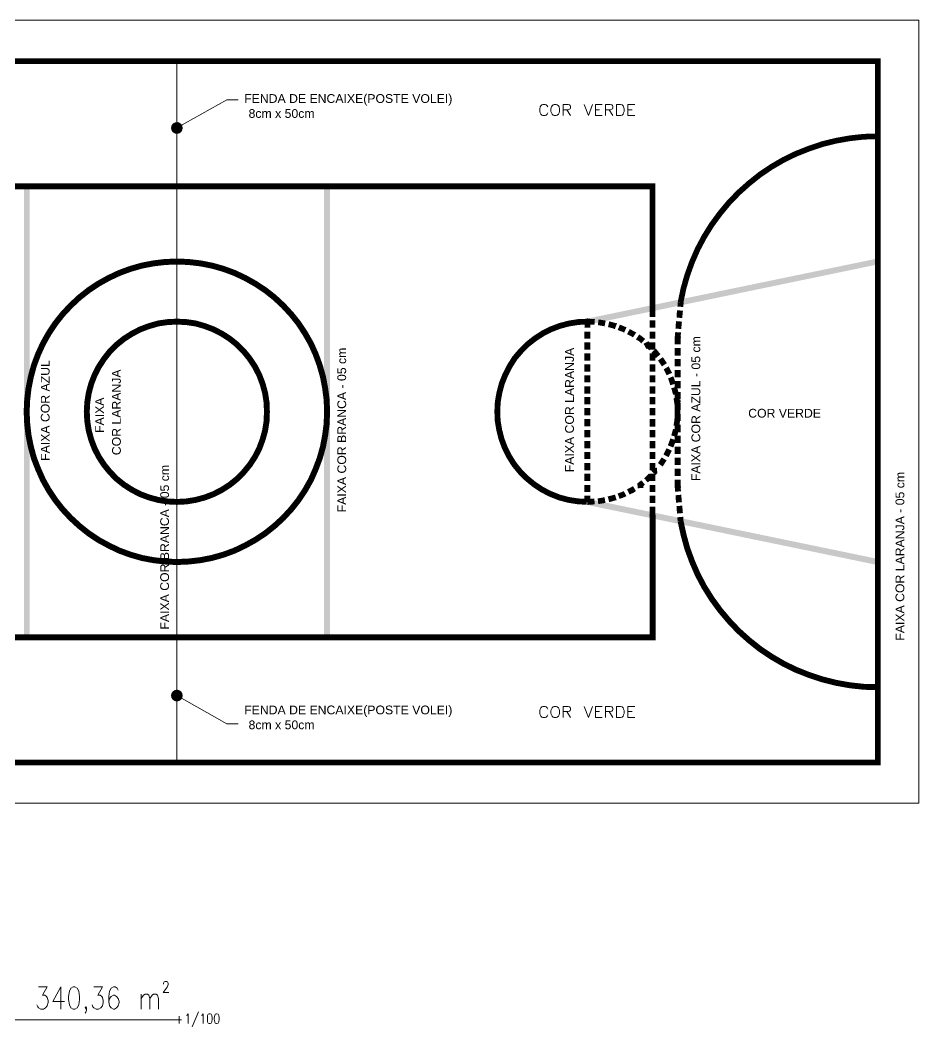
# Model space of a CAD drawing. Extents: x 3377 to 3790, y 1673 to 1846.
# Drawn here: x 3719.12 to 3734.5, y 1717.13 to 1734.36 of the extents above; entities that cross this region are included whole.
import ezdxf

# ---------------------------------------------------------------- set-up
doc = ezdxf.new("R2010")
doc.units = 0
doc.header["$LTSCALE"] = 2
for name, color, linetype in [('PDF12_0', 7, 'Continuous'), ('PDF12_A_Prancha', 7, 'Continuous'), ('PDF12_LINHA', 7, 'Continuous'), ('PDF12_Text', 7, 'Continuous'), ('PDF12_VOLEIBOL', 7, 'Continuous')]:
    doc.layers.add(name, color=color, linetype=linetype)
doc.styles.add('PDF Arial', font='arial.ttf')

msp = doc.modelspace()

# ---------------------------------------------------------------- linework, layer by layer
at = {"layer": 'PDF12_0', "color": 9, "lineweight": 0, "true_color": 0xc6c6c6}
msp.add_lwpolyline([(3709.1, 1720.96), (3734.501, 1720.96), (3734.501, 1734.364), (3709.1, 1734.364)], close=True, dxfattribs=at)
at = {"layer": 'PDF12_0', "lineweight": 0}
for points in [[(3728.147, 1732.878), (3728.138, 1732.895), (3728.121, 1732.912), (3728.104, 1732.92), (3728.066, 1732.92), (3728.049, 1732.912), (3728.028, 1732.895), (3728.02, 1732.878), (3728.011, 1732.848), (3728.011, 1732.802), (3728.02, 1732.776), (3728.028, 1732.755), (3728.049, 1732.738), (3728.066, 1732.73), (3728.104, 1732.73), (3728.121, 1732.738), (3728.138, 1732.755), (3728.147, 1732.776)], [(3728.413, 1732.73), (3728.413, 1732.92), (3728.498, 1732.92), (3728.523, 1732.912), (3728.532, 1732.903), (3728.54, 1732.887), (3728.54, 1732.865), (3728.532, 1732.848), (3728.523, 1732.84), (3728.498, 1732.831), (3728.413, 1732.831)], [(3728.477, 1732.831), (3728.54, 1732.73)], [(3728.769, 1732.92), (3728.845, 1732.73), (3728.917, 1732.92)], [(3729.082, 1732.73), (3728.964, 1732.73), (3728.964, 1732.92), (3729.082, 1732.92)], [(3728.964, 1732.831), (3729.036, 1732.831)], [(3729.137, 1732.73), (3729.137, 1732.92), (3729.218, 1732.92), (3729.247, 1732.912), (3729.256, 1732.903), (3729.264, 1732.887), (3729.264, 1732.865), (3729.256, 1732.848), (3729.247, 1732.84), (3729.218, 1732.831), (3729.137, 1732.831)], [(3729.201, 1732.831), (3729.264, 1732.73)], [(3729.637, 1732.73), (3729.518, 1732.73), (3729.518, 1732.92), (3729.637, 1732.92)], [(3729.518, 1732.831), (3729.594, 1732.831)], [(3728.828, 1729.254), (3728.828, 1729.152)], [(3729.323, 1729.174), (3729.29, 1729.081)], [(3730.424, 1728.937), (3730.323, 1728.945)], [(3730.344, 1728.149), (3730.246, 1728.119)], [(3730.246, 1727.197), (3730.344, 1727.167)], [(3729.29, 1726.24), (3729.319, 1726.147)], [(3730.323, 1726.367), (3730.424, 1726.375)], [(3730.424, 1726.371), (3730.323, 1726.371)], [(3728.875, 1726.117), (3728.777, 1726.117)], [(3728.147, 1722.569), (3728.138, 1722.59), (3728.121, 1722.607), (3728.104, 1722.616), (3728.066, 1722.616), (3728.049, 1722.607), (3728.028, 1722.59), (3728.02, 1722.569), (3728.011, 1722.544), (3728.011, 1722.497), (3728.02, 1722.472), (3728.028, 1722.451), (3728.049, 1722.434), (3728.066, 1722.425), (3728.104, 1722.425), (3728.121, 1722.434), (3728.138, 1722.451), (3728.147, 1722.472)], [(3728.413, 1722.425), (3728.413, 1722.616), (3728.498, 1722.616), (3728.523, 1722.607), (3728.532, 1722.599), (3728.54, 1722.582), (3728.54, 1722.561), (3728.532, 1722.544), (3728.523, 1722.535), (3728.498, 1722.527), (3728.413, 1722.527)], [(3728.769, 1722.616), (3728.845, 1722.425), (3728.917, 1722.616)], [(3729.082, 1722.425), (3728.964, 1722.425), (3728.964, 1722.616), (3729.082, 1722.616)], [(3729.137, 1722.425), (3729.137, 1722.616), (3729.218, 1722.616), (3729.247, 1722.607), (3729.256, 1722.599), (3729.264, 1722.582), (3729.264, 1722.561), (3729.256, 1722.544), (3729.247, 1722.535), (3729.218, 1722.527), (3729.137, 1722.527)], [(3729.637, 1722.425), (3729.518, 1722.425), (3729.518, 1722.616), (3729.637, 1722.616)], [(3728.477, 1722.527), (3728.54, 1722.425)], [(3728.964, 1722.527), (3729.036, 1722.527)], [(3729.201, 1722.527), (3729.264, 1722.425)], [(3729.518, 1722.527), (3729.594, 1722.527)]]:
    msp.add_lwpolyline(points, dxfattribs=at)
for points in [[(3728.257, 1732.92), (3728.24, 1732.912), (3728.223, 1732.895), (3728.214, 1732.878), (3728.202, 1732.848), (3728.202, 1732.802), (3728.214, 1732.776), (3728.223, 1732.755), (3728.24, 1732.738), (3728.257, 1732.73), (3728.295, 1732.73), (3728.312, 1732.738), (3728.333, 1732.755), (3728.341, 1732.776), (3728.35, 1732.802), (3728.35, 1732.848), (3728.341, 1732.878), (3728.333, 1732.895), (3728.312, 1732.912), (3728.295, 1732.92)], [(3729.328, 1732.73), (3729.328, 1732.92), (3729.391, 1732.92), (3729.421, 1732.912), (3729.438, 1732.895), (3729.446, 1732.878), (3729.455, 1732.848), (3729.455, 1732.802), (3729.446, 1732.776), (3729.438, 1732.755), (3729.421, 1732.738), (3729.391, 1732.73)], [(3728.257, 1722.616), (3728.24, 1722.607), (3728.223, 1722.59), (3728.214, 1722.569), (3728.202, 1722.544), (3728.202, 1722.497), (3728.214, 1722.472), (3728.223, 1722.451), (3728.24, 1722.434), (3728.257, 1722.425), (3728.295, 1722.425), (3728.312, 1722.434), (3728.333, 1722.451), (3728.341, 1722.472), (3728.35, 1722.497), (3728.35, 1722.544), (3728.341, 1722.569), (3728.333, 1722.59), (3728.312, 1722.607), (3728.295, 1722.616)], [(3729.328, 1722.425), (3729.328, 1722.616), (3729.391, 1722.616), (3729.421, 1722.607), (3729.438, 1722.59), (3729.446, 1722.569), (3729.455, 1722.544), (3729.455, 1722.497), (3729.446, 1722.472), (3729.438, 1722.451), (3729.421, 1722.434), (3729.391, 1722.425)]]:
    msp.add_lwpolyline(points, close=True, dxfattribs=at)
for points, const_width in [([(3733.798, 1732.376), (3733.559, 1732.368), (3733.322, 1732.342), (3733.085, 1732.3), (3732.852, 1732.243), (3732.626, 1732.167), (3732.401, 1732.078), (3732.187, 1731.974), (3731.98, 1731.854), (3731.781, 1731.72), (3731.593, 1731.57), (3731.415, 1731.411), (3731.248, 1731.238), (3731.095, 1731.053), (3730.953, 1730.859), (3730.826, 1730.655), (3730.714, 1730.444), (3730.619, 1730.226), (3730.536, 1729.997), (3730.471, 1729.768), (3730.422, 1729.533)], 0.0975), ([(3728.818, 1726.117), (3728.655, 1726.128), (3728.498, 1726.153), (3728.341, 1726.195), (3728.191, 1726.255), (3728.047, 1726.329), (3727.912, 1726.42), (3727.789, 1726.521), (3727.674, 1726.636), (3727.573, 1726.76), (3727.486, 1726.898), (3727.414, 1727.042), (3727.357, 1727.194), (3727.317, 1727.349), (3727.291, 1727.51), (3727.285, 1727.671), (3727.293, 1727.832), (3727.321, 1727.99), (3727.363, 1728.147), (3727.423, 1728.297), (3727.497, 1728.441), (3727.583, 1728.577), (3727.687, 1728.699), (3727.801, 1728.814), (3727.928, 1728.913), (3728.064, 1729.002), (3728.208, 1729.074), (3728.358, 1729.131), (3728.515, 1729.172), (3728.676, 1729.197), (3728.839, 1729.203)], 0.0995), ([(3729.918, 1728.748), (3729.861, 1728.805), (3729.812, 1728.78)], 0.102), ([(3730.039, 1728.613), (3729.975, 1728.691), (3729.961, 1728.706)], 0.102), ([(3730.414, 1727.806), (3730.363, 1727.821), (3730.35, 1727.899)], 0.0988), ([(3730.367, 1727.597), (3730.371, 1727.658), (3730.367, 1727.719)], 0.0972), ([(3729.961, 1726.612), (3729.973, 1726.625), (3729.967, 1726.697)], 0.0988), ([(3729.829, 1726.487), (3729.859, 1726.513), (3729.916, 1726.57)], 0.096), ([(3729.738, 1726.354), (3729.734, 1726.411), (3729.781, 1726.449)], 0.0998), ([(3729.362, 1726.214), (3729.455, 1726.25), (3729.472, 1726.259)], 0.0982), ([(3730.422, 1725.787), (3730.473, 1725.554), (3730.536, 1725.323), (3730.619, 1725.097), (3730.714, 1724.877), (3730.826, 1724.665), (3730.953, 1724.462), (3731.095, 1724.267), (3731.248, 1724.085), (3731.415, 1723.909), (3731.593, 1723.75), (3731.781, 1723.6), (3731.98, 1723.467), (3732.187, 1723.346), (3732.401, 1723.242), (3732.626, 1723.153), (3732.852, 1723.079), (3733.085, 1723.02), (3733.322, 1722.978), (3733.559, 1722.952), (3733.798, 1722.946)], 0.101)]:
    msp.add_lwpolyline(points, dxfattribs=dict(at, const_width=const_width))
for points, const_width in [([(3721.597, 1725.097), (3721.8, 1725.088), (3722.001, 1725.097), (3722.203, 1725.12), (3722.399, 1725.158), (3722.594, 1725.213), (3722.785, 1725.283), (3722.967, 1725.37), (3723.142, 1725.467), (3723.312, 1725.579), (3723.471, 1725.706), (3723.619, 1725.842), (3723.756, 1725.99), (3723.881, 1726.147), (3723.993, 1726.316), (3724.093, 1726.492), (3724.175, 1726.678), (3724.245, 1726.864), (3724.3, 1727.059), (3724.338, 1727.258), (3724.364, 1727.459), (3724.37, 1727.662), (3724.364, 1727.861), (3724.338, 1728.062), (3724.3, 1728.261), (3724.245, 1728.456), (3724.175, 1728.647), (3724.093, 1728.829), (3723.993, 1729.004), (3723.881, 1729.174), (3723.756, 1729.33), (3723.619, 1729.478), (3723.471, 1729.616), (3723.312, 1729.741), (3723.142, 1729.853), (3722.967, 1729.951), (3722.785, 1730.037), (3722.594, 1730.107), (3722.399, 1730.162), (3722.203, 1730.2), (3722.001, 1730.224), (3721.8, 1730.232), (3721.597, 1730.224), (3721.398, 1730.2), (3721.199, 1730.162), (3721.007, 1730.107), (3720.816, 1730.037), (3720.634, 1729.951), (3720.456, 1729.853), (3720.289, 1729.741), (3720.13, 1729.616), (3719.982, 1729.478), (3719.844, 1729.33), (3719.72, 1729.174), (3719.607, 1729.004), (3719.508, 1728.829), (3719.425, 1728.647), (3719.353, 1728.456), (3719.3, 1728.261), (3719.26, 1728.062), (3719.237, 1727.861), (3719.228, 1727.662), (3719.237, 1727.459), (3719.26, 1727.258), (3719.3, 1727.059), (3719.353, 1726.864), (3719.425, 1726.678), (3719.508, 1726.492), (3719.607, 1726.316), (3719.72, 1726.147), (3719.844, 1725.99), (3719.982, 1725.842), (3720.13, 1725.706), (3720.289, 1725.579), (3720.456, 1725.467), (3720.634, 1725.37), (3720.816, 1725.283), (3721.007, 1725.213), (3721.199, 1725.158), (3721.398, 1725.12)], 0.102), ([(3721.639, 1726.125), (3721.8, 1726.117), (3721.961, 1726.125), (3722.12, 1726.151), (3722.277, 1726.193), (3722.427, 1726.25), (3722.571, 1726.324), (3722.706, 1726.411), (3722.833, 1726.513), (3722.946, 1726.629), (3723.047, 1726.752), (3723.136, 1726.887), (3723.21, 1727.031), (3723.267, 1727.184), (3723.31, 1727.338), (3723.335, 1727.499), (3723.341, 1727.662), (3723.335, 1727.821), (3723.31, 1727.982), (3723.267, 1728.139), (3723.21, 1728.289), (3723.136, 1728.433), (3723.047, 1728.568), (3722.946, 1728.693), (3722.833, 1728.807), (3722.706, 1728.909), (3722.571, 1728.996), (3722.427, 1729.07), (3722.277, 1729.127), (3722.12, 1729.172), (3721.961, 1729.195), (3721.8, 1729.203), (3721.639, 1729.195), (3721.481, 1729.172), (3721.324, 1729.127), (3721.172, 1729.07), (3721.03, 1728.996), (3720.894, 1728.909), (3720.767, 1728.807), (3720.653, 1728.693), (3720.554, 1728.568), (3720.465, 1728.433), (3720.391, 1728.289), (3720.333, 1728.139), (3720.291, 1727.982), (3720.266, 1727.821), (3720.257, 1727.662), (3720.266, 1727.499), (3720.291, 1727.338), (3720.333, 1727.184), (3720.391, 1727.031), (3720.465, 1726.887), (3720.554, 1726.752), (3720.653, 1726.629), (3720.767, 1726.513), (3720.894, 1726.411), (3721.03, 1726.324), (3721.172, 1726.25), (3721.324, 1726.193), (3721.481, 1726.151)], 0.101)]:
    msp.add_lwpolyline(points, close=True, dxfattribs=dict(at, const_width=const_width))
at = {"layer": 'PDF12_0', "transparency": 33554559}
for points in [[(3719.277, 1731.519), (3719.18, 1731.519), (3719.277, 1723.801)], [(3719.18, 1731.519), (3719.277, 1723.801), (3719.18, 1723.801)], [(3724.421, 1731.519), (3724.319, 1731.519), (3724.421, 1723.801)], [(3724.319, 1731.519), (3724.421, 1723.801), (3724.319, 1723.801)], [(3730.373, 1729.538), (3730.467, 1729.453), (3730.369, 1729.462)], [(3730.475, 1729.529), (3730.373, 1729.538), (3730.467, 1729.453)], [(3730.361, 1729.398), (3730.45, 1729.263), (3730.352, 1729.275)], [(3730.462, 1729.39), (3730.361, 1729.398), (3730.45, 1729.263)], [(3728.782, 1729.203), (3728.879, 1729.097), (3728.777, 1729.097)], [(3728.879, 1729.203), (3728.782, 1729.203), (3728.879, 1729.097)], [(3728.955, 1729.246), (3728.947, 1729.148), (3728.828, 1729.254)], [(3728.947, 1729.148), (3728.828, 1729.254), (3728.828, 1729.152)], [(3729.12, 1729.123), (3729.019, 1729.241), (3729.006, 1729.144)], [(3729.141, 1729.22), (3729.12, 1729.123), (3729.019, 1729.241)], [(3729.29, 1729.081), (3729.201, 1729.208), (3729.18, 1729.11)], [(3729.323, 1729.174), (3729.29, 1729.081), (3729.201, 1729.208)], [(3729.438, 1729.025), (3729.383, 1729.152), (3729.345, 1729.059)], [(3729.476, 1729.114), (3729.438, 1729.025), (3729.383, 1729.152)], [(3730.344, 1729.212), (3730.433, 1729.076), (3730.335, 1729.085)], [(3730.445, 1729.203), (3730.344, 1729.212), (3730.433, 1729.076)], [(3728.879, 1729.034), (3728.777, 1729.034), (3728.879, 1728.911)], [(3728.777, 1729.034), (3728.879, 1728.911), (3728.777, 1728.911)], [(3729.455, 1729.013), (3729.476, 1729.114), (3729.438, 1729.025)], [(3729.497, 1729.106), (3729.455, 1729.013), (3729.476, 1729.114)], [(3729.577, 1728.953), (3729.552, 1729.076), (3729.506, 1728.987)], [(3729.624, 1729.038), (3729.577, 1728.953), (3729.552, 1729.076)], [(3729.607, 1728.932), (3729.624, 1729.038), (3729.577, 1728.953)], [(3729.662, 1729.017), (3729.607, 1728.932), (3729.624, 1729.038)], [(3729.709, 1728.869), (3729.713, 1728.983), (3729.658, 1728.898)], [(3729.764, 1728.949), (3729.709, 1728.869), (3729.713, 1728.983)], [(3730.331, 1729.025), (3730.424, 1728.937), (3730.323, 1728.945)], [(3730.428, 1729.017), (3730.331, 1729.025), (3730.424, 1728.937)], [(3728.879, 1728.848), (3728.777, 1728.848), (3728.879, 1728.725)], [(3728.777, 1728.848), (3728.879, 1728.725), (3728.777, 1728.725)], [(3729.751, 1728.831), (3729.764, 1728.949), (3729.709, 1728.869)], [(3729.815, 1728.907), (3729.751, 1728.831), (3729.764, 1728.949)], [(3730.424, 1728.941), (3730.323, 1728.941), (3730.424, 1728.814)], [(3730.323, 1728.941), (3730.424, 1728.814), (3730.323, 1728.814)], [(3728.879, 1728.661), (3728.777, 1728.661), (3728.879, 1728.534)], [(3728.777, 1728.661), (3728.879, 1728.534), (3728.777, 1728.534)], [(3730.424, 1728.75), (3730.323, 1728.75), (3730.424, 1728.623)], [(3730.323, 1728.75), (3730.424, 1728.623), (3730.323, 1728.623)], [(3728.879, 1728.475), (3728.777, 1728.475), (3728.879, 1728.348)], [(3728.777, 1728.475), (3728.879, 1728.348), (3728.777, 1728.348)], [(3730.102, 1728.437), (3730.119, 1728.594), (3730.035, 1728.539)], [(3730.187, 1728.492), (3730.102, 1728.437), (3730.119, 1728.594)], [(3730.424, 1728.564), (3730.323, 1728.564), (3730.424, 1728.437)], [(3730.323, 1728.564), (3730.424, 1728.437), (3730.323, 1728.437)], [(3728.879, 1728.285), (3728.777, 1728.285), (3728.879, 1728.162)], [(3728.777, 1728.285), (3728.879, 1728.162), (3728.777, 1728.162)], [(3730.183, 1728.285), (3730.217, 1728.437), (3730.132, 1728.386)], [(3730.276, 1728.327), (3730.183, 1728.285), (3730.217, 1728.437)], [(3730.424, 1728.373), (3730.323, 1728.373), (3730.424, 1728.251)], [(3730.323, 1728.373), (3730.424, 1728.251), (3730.323, 1728.251)], [(3730.246, 1728.119), (3730.297, 1728.268), (3730.208, 1728.23)], [(3730.344, 1728.149), (3730.246, 1728.119), (3730.297, 1728.268)], [(3730.424, 1728.187), (3730.323, 1728.187), (3730.424, 1728.064)], [(3730.323, 1728.187), (3730.424, 1728.064), (3730.323, 1728.064)], [(3728.879, 1728.098), (3728.777, 1728.098), (3728.879, 1727.971)], [(3728.777, 1728.098), (3728.879, 1727.971), (3728.777, 1727.971)], [(3730.289, 1727.971), (3730.361, 1728.09), (3730.263, 1728.064)], [(3730.386, 1727.988), (3730.289, 1727.971), (3730.361, 1728.09)], [(3730.293, 1727.95), (3730.386, 1727.988), (3730.289, 1727.971)], [(3730.39, 1727.971), (3730.293, 1727.95), (3730.386, 1727.988)], [(3730.424, 1728.001), (3730.323, 1728.001), (3730.424, 1727.874)], [(3730.323, 1728.001), (3730.424, 1727.874), (3730.323, 1727.874)], [(3728.879, 1727.912), (3728.777, 1727.912), (3728.879, 1727.785)], [(3728.777, 1727.912), (3728.879, 1727.785), (3728.777, 1727.785)], [(3730.424, 1727.81), (3730.323, 1727.81), (3730.424, 1727.688)], [(3730.323, 1727.81), (3730.424, 1727.688), (3730.323, 1727.688)], [(3728.879, 1727.722), (3728.777, 1727.722), (3728.879, 1727.599)], [(3728.777, 1727.722), (3728.879, 1727.599), (3728.777, 1727.599)], [(3730.424, 1727.624), (3730.323, 1727.624), (3730.424, 1727.501)], [(3730.323, 1727.624), (3730.424, 1727.501), (3730.323, 1727.501)], [(3728.879, 1727.535), (3728.777, 1727.535), (3728.879, 1727.408)], [(3728.777, 1727.535), (3728.879, 1727.408), (3728.777, 1727.412)], [(3730.301, 1727.425), (3730.411, 1727.493), (3730.314, 1727.501)], [(3730.399, 1727.408), (3730.301, 1727.425), (3730.411, 1727.493)], [(3730.314, 1727.501), (3730.416, 1727.535), (3730.314, 1727.544)], [(3730.411, 1727.493), (3730.314, 1727.501), (3730.416, 1727.535)], [(3730.424, 1727.438), (3730.323, 1727.438), (3730.424, 1727.311)], [(3730.323, 1727.438), (3730.424, 1727.311), (3730.323, 1727.311)], [(3728.879, 1727.349), (3728.777, 1727.349), (3728.879, 1727.222)], [(3728.777, 1727.349), (3728.879, 1727.222), (3728.777, 1727.222)], [(3730.263, 1727.256), (3730.386, 1727.328), (3730.289, 1727.349)], [(3730.361, 1727.226), (3730.263, 1727.256), (3730.386, 1727.328)], [(3730.289, 1727.349), (3730.39, 1727.349), (3730.293, 1727.366)], [(3730.386, 1727.328), (3730.289, 1727.349), (3730.39, 1727.349)], [(3730.424, 1727.252), (3730.323, 1727.252), (3730.424, 1727.125)], [(3730.323, 1727.252), (3730.424, 1727.125), (3730.323, 1727.125)], [(3728.879, 1727.158), (3728.777, 1727.158), (3728.879, 1727.036)], [(3728.777, 1727.158), (3728.879, 1727.036), (3728.777, 1727.036)], [(3730.204, 1727.086), (3730.344, 1727.167), (3730.246, 1727.197)], [(3730.297, 1727.048), (3730.204, 1727.086), (3730.344, 1727.167)], [(3728.879, 1726.972), (3728.777, 1726.972), (3728.879, 1726.849)], [(3728.777, 1726.972), (3728.879, 1726.849), (3728.777, 1726.849)], [(3730.128, 1726.93), (3730.272, 1726.993), (3730.183, 1727.036)], [(3730.217, 1726.883), (3730.128, 1726.93), (3730.272, 1726.993)], [(3730.424, 1727.061), (3730.323, 1727.061), (3730.424, 1726.938)], [(3730.323, 1727.061), (3730.424, 1726.938), (3730.323, 1726.938)], [(3728.879, 1726.786), (3728.777, 1726.786), (3728.879, 1726.659)], [(3728.777, 1726.786), (3728.879, 1726.659), (3728.777, 1726.659)], [(3730.035, 1726.782), (3730.183, 1726.828), (3730.098, 1726.879)], [(3730.115, 1726.722), (3730.035, 1726.782), (3730.183, 1726.828)], [(3730.424, 1726.875), (3730.323, 1726.875), (3730.424, 1726.748)], [(3730.323, 1726.875), (3730.424, 1726.748), (3730.323, 1726.748)], [(3728.879, 1726.6), (3728.777, 1726.6), (3728.879, 1726.473)], [(3728.777, 1726.6), (3728.879, 1726.473), (3728.777, 1726.473)], [(3730.424, 1726.689), (3730.323, 1726.689), (3730.424, 1726.562)], [(3730.323, 1726.689), (3730.424, 1726.562), (3730.323, 1726.562)], [(3728.879, 1726.409), (3728.777, 1726.409), (3728.879, 1726.286)], [(3728.777, 1726.409), (3728.879, 1726.286), (3728.777, 1726.286)], [(3729.573, 1726.367), (3729.658, 1726.303), (3729.607, 1726.388)], [(3730.424, 1726.498), (3730.323, 1726.498), (3730.424, 1726.371)], [(3730.323, 1726.498), (3730.424, 1726.371), (3730.323, 1726.371)], [(3728.875, 1726.223), (3728.777, 1726.223), (3728.875, 1726.117)], [(3728.777, 1726.223), (3728.875, 1726.117), (3728.777, 1726.117)], [(3729.175, 1726.21), (3729.319, 1726.147), (3729.29, 1726.24)], [(3729.506, 1726.333), (3729.624, 1726.278), (3729.573, 1726.367)], [(3729.548, 1726.244), (3729.506, 1726.333), (3729.624, 1726.278)], [(3729.624, 1726.278), (3729.573, 1726.367), (3729.658, 1726.303)], [(3730.428, 1726.299), (3730.323, 1726.367), (3730.424, 1726.375)], [(3730.327, 1726.291), (3730.428, 1726.299), (3730.323, 1726.367)], [(3730.445, 1726.113), (3730.335, 1726.231), (3730.433, 1726.24)], [(3730.344, 1726.104), (3730.445, 1726.113), (3730.335, 1726.231)], [(3728.828, 1726.168), (3728.951, 1726.075), (3728.947, 1726.172)], [(3728.828, 1726.066), (3728.828, 1726.168), (3728.951, 1726.075)], [(3729.002, 1726.176), (3729.137, 1726.1), (3729.12, 1726.197)], [(3729.014, 1726.079), (3729.002, 1726.176), (3729.137, 1726.1)], [(3729.201, 1726.113), (3729.175, 1726.21), (3729.319, 1726.147)], [(3730.462, 1725.926), (3730.352, 1726.045), (3730.45, 1726.053)], [(3730.361, 1725.918), (3730.462, 1725.926), (3730.352, 1726.045)], [(3730.471, 1725.791), (3730.365, 1725.854), (3730.467, 1725.863)], [(3730.373, 1725.783), (3730.471, 1725.791), (3730.365, 1725.854)]]:
    msp.add_solid(points, dxfattribs=at)
at = {"layer": 'PDF12_A_Prancha', "color": 1, "lineweight": 0}
for points in [[(3719.43, 1717.817), (3719.582, 1717.817), (3719.497, 1717.673), (3719.54, 1717.673), (3719.565, 1717.652), (3719.582, 1717.635), (3719.595, 1717.58), (3719.595, 1717.546), (3719.582, 1717.491), (3719.552, 1717.457), (3719.514, 1717.436), (3719.472, 1717.436), (3719.43, 1717.457), (3719.417, 1717.474), (3719.404, 1717.508)], [(3719.811, 1717.436), (3719.811, 1717.817), (3719.675, 1717.563), (3719.878, 1717.563)], [(3720.378, 1717.817), (3720.526, 1717.817), (3720.446, 1717.673), (3720.484, 1717.673), (3720.513, 1717.652), (3720.526, 1717.635), (3720.539, 1717.58), (3720.539, 1717.546), (3720.526, 1717.491), (3720.496, 1717.457), (3720.458, 1717.436), (3720.416, 1717.436), (3720.378, 1717.457), (3720.361, 1717.474), (3720.348, 1717.508)], [(3720.797, 1717.762), (3720.78, 1717.796), (3720.742, 1717.817), (3720.712, 1717.817), (3720.674, 1717.796), (3720.645, 1717.745), (3720.632, 1717.652), (3720.632, 1717.563), (3720.645, 1717.491), (3720.674, 1717.457), (3720.712, 1717.436), (3720.729, 1717.436), (3720.767, 1717.457), (3720.797, 1717.491), (3720.81, 1717.546), (3720.81, 1717.563), (3720.797, 1717.618), (3720.767, 1717.652), (3720.729, 1717.673), (3720.712, 1717.673), (3720.674, 1717.652), (3720.645, 1717.618), (3720.632, 1717.563)], [(3721.572, 1717.864), (3721.572, 1717.876), (3721.576, 1717.893), (3721.584, 1717.902), (3721.597, 1717.91), (3721.627, 1717.91), (3721.639, 1717.902), (3721.644, 1717.893), (3721.652, 1717.876), (3721.652, 1717.855), (3721.644, 1717.838), (3721.631, 1717.813), (3721.563, 1717.72), (3721.661, 1717.72)], [(3721.186, 1717.69), (3721.186, 1717.436)], [(3721.186, 1717.618), (3721.229, 1717.673), (3721.254, 1717.69), (3721.297, 1717.69), (3721.322, 1717.673), (3721.335, 1717.618), (3721.335, 1717.436)], [(3721.335, 1717.618), (3721.377, 1717.673), (3721.402, 1717.69), (3721.445, 1717.69), (3721.47, 1717.673), (3721.483, 1717.618), (3721.483, 1717.436)], [(3720.255, 1717.457), (3720.242, 1717.436), (3720.23, 1717.457), (3720.242, 1717.474), (3720.255, 1717.457), (3720.255, 1717.419), (3720.242, 1717.385), (3720.23, 1717.364)], [(3721.838, 1717.313), (3721.838, 1717.19)], [(3721.965, 1717.326), (3721.978, 1717.334), (3721.995, 1717.356), (3721.995, 1717.19)], [(3722.169, 1717.389), (3722.063, 1717.131)], [(3722.219, 1717.326), (3722.232, 1717.334), (3722.249, 1717.356), (3722.249, 1717.19)], [(3709.514, 1717.25), (3721.881, 1717.25)]]:
    msp.add_lwpolyline(points, dxfattribs=at)
for points in [[(3720.026, 1717.817), (3719.984, 1717.796), (3719.959, 1717.745), (3719.946, 1717.652), (3719.946, 1717.601), (3719.959, 1717.508), (3719.984, 1717.457), (3720.026, 1717.436), (3720.052, 1717.436), (3720.094, 1717.457), (3720.12, 1717.508), (3720.132, 1717.601), (3720.132, 1717.652), (3720.12, 1717.745), (3720.094, 1717.796), (3720.052, 1717.817)], [(3722.355, 1717.356), (3722.338, 1717.347), (3722.325, 1717.326), (3722.321, 1717.284), (3722.321, 1717.262), (3722.325, 1717.22), (3722.338, 1717.195), (3722.355, 1717.19), (3722.368, 1717.19), (3722.385, 1717.195), (3722.397, 1717.22), (3722.406, 1717.262), (3722.406, 1717.284), (3722.397, 1717.326), (3722.385, 1717.347), (3722.368, 1717.356)], [(3722.478, 1717.356), (3722.457, 1717.347), (3722.448, 1717.326), (3722.44, 1717.284), (3722.44, 1717.262), (3722.448, 1717.22), (3722.457, 1717.195), (3722.478, 1717.19), (3722.486, 1717.19), (3722.507, 1717.195), (3722.52, 1717.22), (3722.524, 1717.262), (3722.524, 1717.284), (3722.52, 1717.326), (3722.507, 1717.347), (3722.486, 1717.356)]]:
    msp.add_lwpolyline(points, close=True, dxfattribs=at)
at = {"layer": 'PDF12_LINHA', "lineweight": 0}
for points in [[(3721.8, 1732.518), (3722.656, 1733.001), (3722.846, 1733.001)], [(3721.8, 1722.802), (3722.656, 1722.319), (3722.846, 1722.319)]]:
    msp.add_lwpolyline(points, dxfattribs=at)
at = {"layer": 'PDF12_VOLEIBOL', "lineweight": 0, "const_width": 0.0974}
msp.add_lwpolyline([(3709.8, 1733.661), (3709.8, 1721.659), (3733.798, 1721.659), (3733.798, 1733.661)], close=True, dxfattribs=at)
at = {"layer": 'PDF12_VOLEIBOL', "lineweight": 0}
for points in [[(3721.8, 1733.661), (3721.8, 1721.659)], [(3729.891, 1725.888), (3729.992, 1725.888)]]:
    msp.add_lwpolyline(points, dxfattribs=at)
for points, const_width in [([(3713.657, 1729.436), (3713.657, 1731.519), (3729.942, 1731.519), (3729.942, 1729.436), (3729.942, 1729.284)], 0.0974), ([(3729.942, 1725.888), (3729.942, 1723.801), (3713.657, 1723.801), (3713.657, 1725.888)], 0.102)]:
    msp.add_lwpolyline(points, dxfattribs=dict(at, const_width=const_width))
at = {"layer": 'PDF12_VOLEIBOL', "transparency": 33554559}
for points in [[(3721.796, 1732.522), (3721.728, 1732.59), (3721.707, 1732.556)], [(3721.762, 1732.611), (3721.796, 1732.522), (3721.728, 1732.59)], [(3721.8, 1732.62), (3721.8, 1732.522), (3721.762, 1732.611)], [(3721.8, 1732.522), (3721.762, 1732.611), (3721.796, 1732.522)], [(3721.838, 1732.611), (3721.8, 1732.522), (3721.8, 1732.62)], [(3721.805, 1732.522), (3721.838, 1732.611), (3721.8, 1732.522)], [(3721.872, 1732.59), (3721.805, 1732.522), (3721.838, 1732.611)], [(3721.893, 1732.556), (3721.805, 1732.522), (3721.872, 1732.59)], [(3721.707, 1732.556), (3721.796, 1732.522), (3721.699, 1732.518)], [(3721.796, 1732.522), (3721.699, 1732.518), (3721.796, 1732.518)], [(3721.699, 1732.518), (3721.707, 1732.48), (3721.796, 1732.518)], [(3721.707, 1732.48), (3721.796, 1732.518), (3721.728, 1732.446)], [(3721.796, 1732.518), (3721.728, 1732.446), (3721.796, 1732.514)], [(3721.728, 1732.446), (3721.796, 1732.514), (3721.762, 1732.425)], [(3721.762, 1732.425), (3721.796, 1732.514), (3721.8, 1732.417)], [(3721.796, 1732.514), (3721.8, 1732.417), (3721.8, 1732.514)], [(3721.8, 1732.417), (3721.8, 1732.514), (3721.838, 1732.425)], [(3721.838, 1732.425), (3721.8, 1732.514), (3721.872, 1732.446)], [(3721.8, 1732.514), (3721.872, 1732.446), (3721.805, 1732.514)], [(3721.898, 1732.518), (3721.805, 1732.518), (3721.893, 1732.556)], [(3721.805, 1732.518), (3721.893, 1732.556), (3721.805, 1732.522)], [(3721.805, 1732.514), (3721.893, 1732.48), (3721.805, 1732.518)], [(3721.893, 1732.48), (3721.805, 1732.518), (3721.898, 1732.518)], [(3721.872, 1732.446), (3721.805, 1732.514), (3721.893, 1732.48)], [(3728.82, 1729.254), (3728.837, 1729.152), (3733.79, 1730.283)], [(3728.837, 1729.152), (3733.79, 1730.283), (3733.811, 1730.185)], [(3729.992, 1729.224), (3729.891, 1729.224), (3729.992, 1729.097)], [(3729.891, 1729.224), (3729.992, 1729.097), (3729.891, 1729.097)], [(3729.992, 1729.034), (3729.891, 1729.034), (3729.992, 1728.911)], [(3729.891, 1729.034), (3729.992, 1728.911), (3729.891, 1728.911)], [(3729.992, 1728.848), (3729.891, 1728.848), (3729.992, 1728.725)], [(3729.891, 1728.848), (3729.992, 1728.725), (3729.891, 1728.725)], [(3729.992, 1728.661), (3729.891, 1728.661), (3729.992, 1728.534)], [(3729.891, 1728.661), (3729.992, 1728.534), (3729.891, 1728.534)], [(3729.992, 1728.471), (3729.891, 1728.471), (3729.992, 1728.348)], [(3729.891, 1728.471), (3729.992, 1728.348), (3729.891, 1728.348)], [(3729.992, 1728.285), (3729.891, 1728.285), (3729.992, 1728.162)], [(3729.891, 1728.285), (3729.992, 1728.162), (3729.891, 1728.162)], [(3729.992, 1728.098), (3729.891, 1728.098), (3729.992, 1727.971)], [(3729.891, 1728.098), (3729.992, 1727.971), (3729.891, 1727.971)], [(3729.992, 1727.912), (3729.891, 1727.912), (3729.992, 1727.785)], [(3729.891, 1727.912), (3729.992, 1727.785), (3729.891, 1727.785)], [(3729.992, 1727.722), (3729.891, 1727.722), (3729.992, 1727.599)], [(3729.891, 1727.722), (3729.992, 1727.599), (3729.891, 1727.599)], [(3729.992, 1727.535), (3729.891, 1727.535), (3729.992, 1727.408)], [(3729.891, 1727.535), (3729.992, 1727.408), (3729.891, 1727.408)], [(3729.992, 1727.349), (3729.891, 1727.349), (3729.992, 1727.222)], [(3729.891, 1727.349), (3729.992, 1727.222), (3729.891, 1727.222)], [(3729.992, 1727.158), (3729.891, 1727.158), (3729.992, 1727.036)], [(3729.891, 1727.158), (3729.992, 1727.036), (3729.891, 1727.036)], [(3729.992, 1726.972), (3729.891, 1726.972), (3729.992, 1726.849)], [(3729.891, 1726.972), (3729.992, 1726.849), (3729.891, 1726.849)], [(3729.992, 1726.786), (3729.891, 1726.786), (3729.992, 1726.659)], [(3729.891, 1726.786), (3729.992, 1726.659), (3729.891, 1726.659)], [(3729.992, 1726.6), (3729.891, 1726.6), (3729.992, 1726.473)], [(3729.891, 1726.6), (3729.992, 1726.473), (3729.891, 1726.473)], [(3729.992, 1726.409), (3729.891, 1726.409), (3729.992, 1726.286)], [(3729.891, 1726.409), (3729.992, 1726.286), (3729.891, 1726.286)], [(3729.992, 1726.223), (3729.891, 1726.223), (3729.992, 1726.096)], [(3729.891, 1726.223), (3729.992, 1726.096), (3729.891, 1726.096)], [(3728.837, 1726.168), (3728.82, 1726.066), (3733.811, 1725.139)], [(3728.82, 1726.066), (3733.811, 1725.139), (3733.79, 1725.037)], [(3729.992, 1726.037), (3729.891, 1726.037), (3729.992, 1725.888)], [(3729.891, 1726.037), (3729.992, 1725.888), (3729.891, 1725.888)], [(3721.707, 1722.84), (3721.796, 1722.802), (3721.699, 1722.802)], [(3721.699, 1722.802), (3721.707, 1722.764), (3721.796, 1722.802)], [(3721.728, 1722.874), (3721.796, 1722.806), (3721.707, 1722.84)], [(3721.796, 1722.806), (3721.707, 1722.84), (3721.796, 1722.802)], [(3721.707, 1722.764), (3721.796, 1722.802), (3721.728, 1722.73)], [(3721.762, 1722.895), (3721.796, 1722.806), (3721.728, 1722.874)], [(3721.796, 1722.802), (3721.728, 1722.73), (3721.796, 1722.798)], [(3721.728, 1722.73), (3721.796, 1722.798), (3721.762, 1722.709)], [(3721.8, 1722.904), (3721.8, 1722.806), (3721.762, 1722.895)], [(3721.8, 1722.806), (3721.762, 1722.895), (3721.796, 1722.806)], [(3721.762, 1722.709), (3721.796, 1722.798), (3721.8, 1722.7)], [(3721.796, 1722.798), (3721.8, 1722.7), (3721.8, 1722.798)], [(3721.838, 1722.895), (3721.8, 1722.806), (3721.8, 1722.904)], [(3721.805, 1722.806), (3721.838, 1722.895), (3721.8, 1722.806)], [(3721.8, 1722.7), (3721.8, 1722.798), (3721.838, 1722.709)], [(3721.838, 1722.709), (3721.8, 1722.798), (3721.872, 1722.73)], [(3721.8, 1722.798), (3721.872, 1722.73), (3721.805, 1722.798)], [(3721.872, 1722.874), (3721.805, 1722.806), (3721.838, 1722.895)], [(3721.893, 1722.84), (3721.805, 1722.802), (3721.872, 1722.874)], [(3721.805, 1722.802), (3721.872, 1722.874), (3721.805, 1722.806)], [(3721.805, 1722.802), (3721.898, 1722.802), (3721.893, 1722.84)], [(3721.805, 1722.798), (3721.893, 1722.764), (3721.805, 1722.802)], [(3721.893, 1722.764), (3721.805, 1722.802), (3721.898, 1722.802)], [(3721.872, 1722.73), (3721.805, 1722.798), (3721.893, 1722.764)]]:
    msp.add_solid(points, dxfattribs=at)

# ---------------------------------------------------------------- texts
at = {"layer": 'PDF12_Text', "attachment_point": 7, "style": 'PDF Arial'}
for s, insert, char_height in [('FENDA DE ENCAIXE(POSTE VOLEI)', (3722.952, 1732.902), 0.15004), ('8cm x 50cm', (3723.027, 1732.689), 0.15), ('COR VERDE', (3731.58, 1727.558), 0.15), ('FENDA DE ENCAIXE(POSTE VOLEI)', (3722.952, 1722.436), 0.15004), ('8cm x 50cm', (3723.027, 1722.224), 0.15)]:
    msp.add_mtext(s, dxfattribs=dict(at, insert=insert, char_height=char_height))
at = {"layer": 'PDF12_Text', "attachment_point": 7, "rotation": 90, "style": 'PDF Arial'}
for s, insert, char_height in [('FAIXA COR AZUL - 05 cm', (3730.761, 1726.473), 0.15004), ('FAIXA COR BRANCA - 05 cm', (3724.699, 1725.939), 0.15004), ('FAIXA COR LARANJA', (3728.598, 1726.625), 0.15004), ('FAIXA COR AZUL', (3719.623, 1726.82), 0.15004), ('COR LARANJA', (3720.842, 1726.917), 0.15004), ('FAIXA', (3720.551, 1727.298), 0.15), ('FAIXA COR BRANCA - 05 cm', (3721.667, 1723.932), 0.15004), ('FAIXA COR LARANJA - 05 cm', (3734.254, 1723.742), 0.15004)]:
    msp.add_mtext(s, dxfattribs=dict(at, insert=insert, char_height=char_height))

doc.saveas('drawing.dxf')
